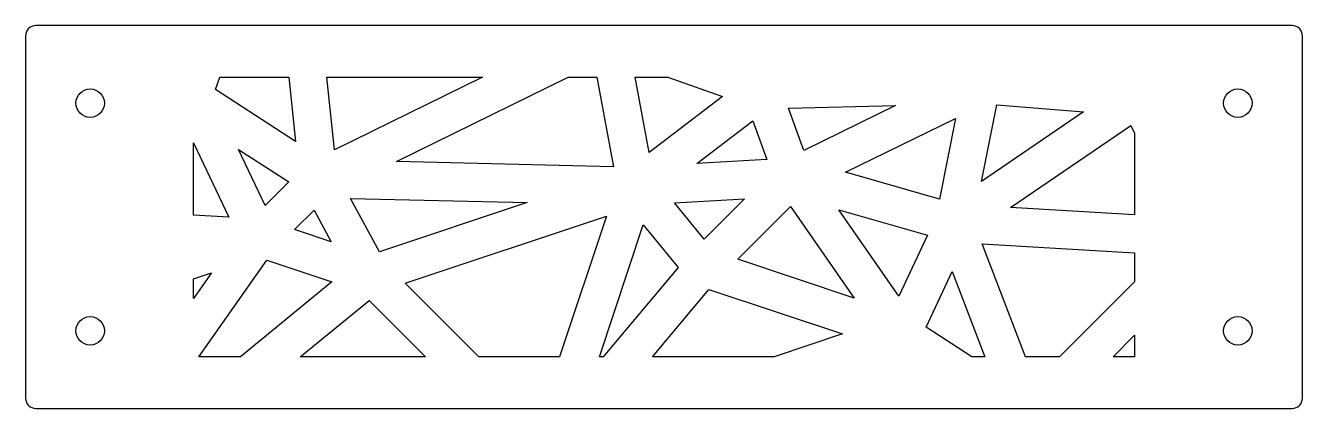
# Model space of a CAD drawing. Header units: millimetres. Extents: x -124 to 124, y -37 to 37.
import ezdxf

# ---------------------------------------------------------------- set-up
doc = ezdxf.new("R2010")
doc.units = ezdxf.units.MM

msp = doc.modelspace()

# ---------------------------------------------------------------- linework, layer by layer
at = {"color": 7, "linetype": 'Continuous', "lineweight": 25}
for p, q in [((-123.5, 35), (-123.5, -35)), ((121.5, 37), (-121.5, 37)), ((123.5, -35), (123.5, 35)), ((-86.73, 24.64), (-85.94, 27)), ((-85.94, 27), (-72.57, 27)), ((-72.57, 27), (-71.26, 14.62)), ((-63.72, 12.98), (-65.22, 27)), ((-65.22, 27), (-35.13, 27)), ((-35.13, 27), (-63.72, 12.98)), ((-51.76, 10.7), (-18.52, 27)), ((-18.52, 27), (-12.99, 27)), ((-12.99, 27), (-9.79, 9.72)), ((-2.86, 12.49), (-5.55, 27)), ((-5.55, 27), (0.77, 27)), ((0.77, 27), (11.31, 23.32)), ((-71.26, 14.62), (-86.73, 24.64)), ((11.31, 23.32), (-2.86, 12.49)), ((24.08, 21.01), (44.79, 21.53)), ((27.04, 12.83), (24.08, 21.01)), ((44.79, 21.53), (27.04, 12.83)), ((61.41, 6.87), (64.37, 21.69)), ((81.17, 20.31), (61.41, 6.87)), ((64.37, 21.69), (81.17, 20.31)), ((6.34, 10.31), (17.17, 18.6)), ((17.17, 18.6), (19.88, 11.11)), ((35.12, 8.64), (56.38, 19.06)), ((56.38, 19.06), (53.26, 3.43)), ((67.01, 1.84), (90.31, 17.68)), ((90.31, 17.68), (91, 16.21)), ((91, 16.21), (91, 0.43)), ((-91, 0.37), (-91, 14.36)), ((-91, 14.36), (-84.19, -0.03)), ((-77.15, 2.22), (-82.29, 13.05)), ((-82.29, 13.05), (-72.59, 6.78)), ((-9.79, 9.72), (-51.76, 10.7)), ((19.88, 11.11), (6.34, 10.31)), ((53.26, 3.43), (35.12, 8.64)), ((-72.59, 6.78), (-77.15, 2.22)), ((-55.04, -6.74), (-60.61, 3.59)), ((-60.61, 3.59), (-26.44, 2.79)), ((-26.44, 2.79), (-55.04, -6.74)), ((2, 2.73), (15.6, 3.53)), ((7.76, -4.31), (2, 2.73)), ((15.6, 3.53), (7.76, -4.31)), ((-84.19, -0.03), (-91, 0.37)), ((-71.47, -2.44), (-67.7, 1.33)), ((-67.7, 1.33), (-64.4, -4.8)), ((-50.04, -12.78), (-11.15, 0.18)), ((-11.15, 0.18), (-20.21, -27)), ((14.26, -8.16), (24.48, 2.06)), ((24.48, 2.06), (36.79, -15.67)), ((45.44, -15.3), (33.85, 1.39)), ((33.85, 1.39), (50.94, -3.52)), ((91, 0.43), (67.01, 1.84)), ((-64.4, -4.8), (-71.47, -2.44)), ((-12.5, -27), (-4, -1.49)), ((-4, -1.49), (2.74, -9.73)), ((50.94, -3.52), (45.44, -15.3)), ((61.52, -5.17), (91, -6.9)), ((69.91, -27), (61.52, -5.17)), ((91, -6.9), (91, -12.51)), ((-90, -27), (-76.82, -8.37)), ((-76.82, -8.37), (-64.26, -12.56)), ((2.74, -9.73), (-11.77, -27)), ((36.79, -15.67), (14.26, -8.16)), ((-87.51, -10.82), (-91, -15.75)), ((-91, -11.92), (-87.51, -10.82)), ((-91, -15.75), (-91, -11.92)), ((50.72, -21.27), (55.74, -10.53)), ((55.74, -10.53), (62.08, -27)), ((-64.26, -12.56), (-81.91, -27)), ((-35.82, -27), (-50.04, -12.78)), ((-2.22, -27), (8.69, -14.01)), ((8.69, -14.01), (34.5, -22.61)), ((91, -12.51), (76.51, -27)), ((-70.36, -27), (-57.05, -16.11)), ((-57.05, -16.11), (-46.16, -27)), ((59.57, -27), (50.72, -21.27)), ((34.5, -22.61), (21.34, -27)), ((86.86, -27), (91, -22.86)), ((91, -22.86), (91, -27)), ((-81.91, -27), (-90, -27)), ((-46.16, -27), (-70.36, -27)), ((-20.21, -27), (-35.82, -27)), ((-11.77, -27), (-12.5, -27)), ((21.34, -27), (-2.22, -27)), ((62.08, -27), (59.57, -27)), ((76.51, -27), (69.91, -27)), ((91, -27), (86.86, -27)), ((-121.5, -37), (121.5, -37))]:
    msp.add_line(p, q, dxfattribs=at)
for centre in [(-111, 22), (111, 22), (-111, -22), (111, -22)]:
    msp.add_circle(centre, 2.75, dxfattribs=at)
for centre, start, end in [((-121.5, 35), 90, 180), ((121.5, 35), 0, 90), ((-121.5, -35), 180, 270), ((121.5, -35), 270, 0)]:
    msp.add_arc(centre, 2, start, end, dxfattribs=at)

doc.saveas('drawing.dxf')
